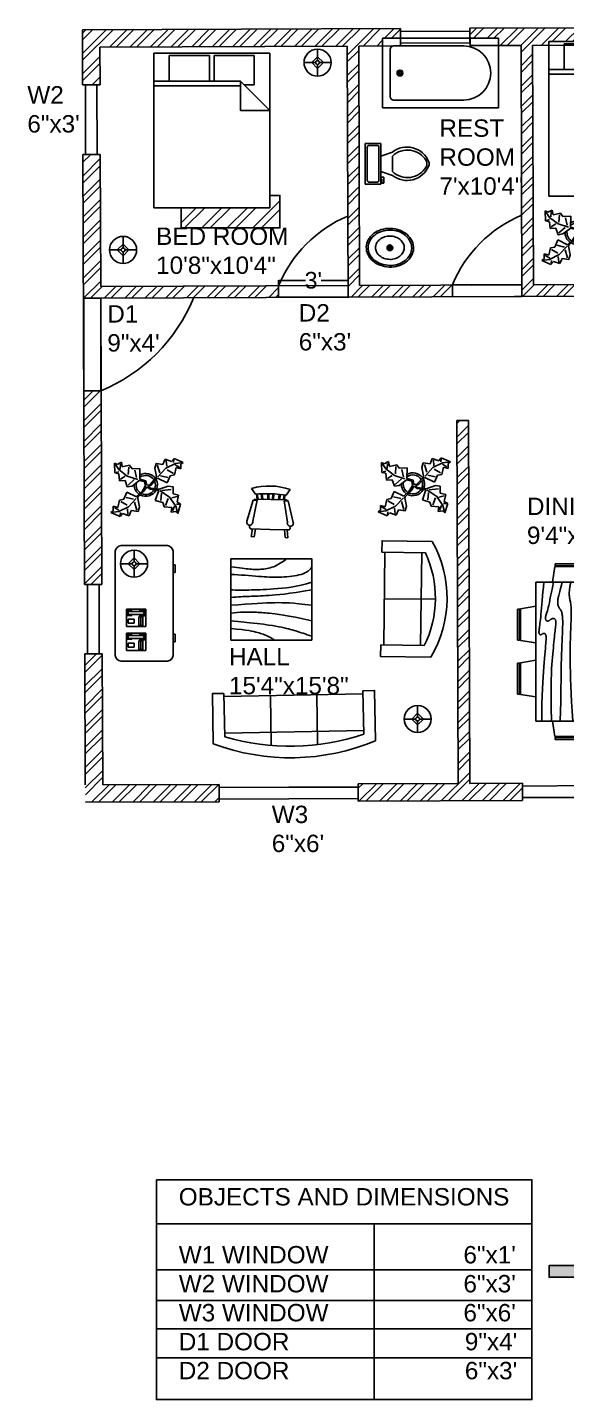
# Model space of a CAD drawing. Header units: inches. Extents: x -1353 to 3986, y -473 to 446.
# Drawn here: x 2068 to 2347, y -299 to 412 of the extents above; entities that cross this region are included whole.
import ezdxf

# ---------------------------------------------------------------- set-up
doc = ezdxf.new("R2010")
doc.units = ezdxf.units.IN
doc.header["$MEASUREMENT"] = 0
for name, color, linetype in [('Doors', 30, 'Continuous'), ('Objects', 7, 'Continuous'), ('Trails', 3, 'Continuous'), ('Wall', 1, 'Continuous'), ('Windows', 5, 'Continuous')]:
    doc.layers.add(name, color=color, linetype=linetype)
doc.styles.get("Standard").update_dxf_attribs({"font": 'arial.ttf'})
doc.dimstyles.new('MyStyle', dxfattribs={"dimscale": 0, "dimtxt": 8.625, "dimasz": 0.18, "dimexe": 0.18, "dimexo": 0.0625, "dimgap": 0.09, "dimtad": 0, "dimtih": 1, "dimtoh": 1, "dimdec": 0, "dimzin": 0, "dimdsep": 46, "dimlunit": 4, "dimtxsty": 'Standard', "dimcen": 0.09, "dimadec": 0, "dimazin": 0, "dimtfac": 8, "dimtdec": 0, "dimtofl": 0, "dimtmove": 0, "dimatfit": 3, "dimfxl": 1, "dimtolj": 1, "dimtzin": 0, "dimarcsym": 0})
pattern_1 = [(45, (1040.77, 0), (-5.3033, 5.3033), []), (45, (1044.305, 0), (-5.3033, 5.3033), [])]

# ---------------------------------------------------------------- blocks, each defined once
blk = doc.blocks.new('*D35')
at = {"layer": 'Defpoints', "color": 0, "transparency": 16777216}
for p in [(2198.39, 278.22), (2234.39, 281.06), (2234.39, 278.36)]:
    blk.add_point(p, dxfattribs=at)
at = {"layer": 'Objects', "color": 0, "lineweight": -2, "transparency": 16777216}
for p, q in [((2198.39, 278.28), (2198.39, 281.24)), ((2198.57, 281.06), (2212.34, 281.06)), ((2234.21, 281.06), (2220.45, 281.06)), ((2234.39, 278.42), (2234.39, 281.24))]:
    blk.add_line(p, q, dxfattribs=at)
at = {"layer": 'Objects', "color": 0, "transparency": 16777216}
for points in [[(2198.57, 281.09), (2198.57, 281.03), (2198.39, 281.06)], [(2234.21, 281.09), (2234.21, 281.03), (2234.39, 281.06)]]:
    blk.add_solid(points, dxfattribs=at)
at = {"layer": 'Objects', "color": 0, "transparency": 16777216, "insert": (2216.39, 281.06), "char_height": 8.625, "attachment_point": 5}
blk.add_mtext("\\A1;3'", dxfattribs=at)
blk = doc.blocks.new('Plant - Rubber or Philodendron')
at = {"linetype": 'Continuous'}
for p, q in [((-16.2005, 11.4774), (-13.9899, 8.1064)), ((-16.2005, 11.4774), (-14.8639, 10.7964)), ((-16.0159, 6.3329), (-16.2005, 11.4774)), ((-14.8639, 10.7964), (-12.6195, 11.8975)), ((-13.9899, 8.1064), (-9.5434, 4.7185)), ((-13.3174, 8.325), (-13.0735, 11.0065)), ((-12.6195, 11.8975), (-12.1909, 9.4345)), ((-12.1909, 9.4345), (-8.3829, 10.3)), ((-8.8369, 9.409), (-9.0894, 5.6095)), ((-8.3829, 10.3), (-7.0549, 8.501)), ((-7.0549, 8.501), (-3.0284, 8.6941)), ((-4.8529, 4.012), (-5.7184, 7.82)), ((-3.0284, 8.6941), (-3.0709, 3.1041)), ((4.6914, 8.8812), (5.3859, 11.2828)), ((4.6914, 8.8812), (5.5014, 4.4831)), ((5.3859, 11.2828), (8.8871, 10.7908)), ((5.9878, 10.4842), (7.1971, 6.3869)), ((10.3916, 8.7942), (6.2847, 4.4028)), ((8.8871, 10.7908), (9.9809, 13.4933)), ((9.9809, 13.4933), (13.3837, 12.301)), ((15.3859, 11.3055), (10.3916, 8.7942)), ((10.5828, 12.6946), (10.8893, 9.7953)), ((14.2977, 6.1031), (10.9934, 7.9956)), ((13.3837, 12.301), (14.68, 13.9039)), ((14.5816, 13.2037), (14.3848, 11.8033)), ((14.68, 13.9039), (19.3848, 11.8146)), ((15.7909, 9.1065), (14.8995, 5.3044)), ((15.2875, 10.6053), (17.5907, 9.2105)), ((19.3848, 11.8146), (15.3859, 11.3055)), ((18.1925, 8.4119), (15.7909, 9.1065)), ((19.3848, 11.8146), (18.1868, 10.9119)), ((18.1868, 10.9119), (18.1925, 8.4119)), ((-14.0069, 5.8704), (-16.0159, 6.3329)), ((-15.3434, 6.5514), (-13.9984, 6.9884)), ((-13.5868, 2.2894), (-14.0069, 5.8704)), ((-10.6784, 2.491), (-13.5868, 2.2894)), ((-13.1329, 3.1804), (-10.6614, 4.727)), ((-9.5858, -0.8715), (-10.6784, 2.491)), ((-9.5434, 4.7185), (-4.1917, 2.9888)), ((-9.1318, 0.0195), (-5.9793, 2.9025)), ((-7.1228, -0.443), (-3.5248, 2.2131)), ((-3.5248, 2.2131), (-3.3011, 2.4355)), ((-3.3011, 2.4355), (-0.5306, 1.7947)), ((-3.0709, 3.1041), (0.0797, 2.3163)), ((-0.5306, 1.7947), (-0.2255, -0.5527)), ((-0.5306, 1.7947), (-0.5306, 1.7947)), ((0.0797, 2.3163), (0.4866, -0.031)), ((0.4866, -0.031), (2.1141, 0.2298)), ((2.1141, 0.2298), (5.4346, 3.9146)), ((6.1032, 3.6844), (2.8262, -0.031)), ((5.4346, 3.9146), (5.5014, 4.4831)), ((11.1089, 1.1958), (6.1032, 3.6844)), ((7.7005, 4.8881), (11.5025, 3.9967)), ((12.7005, 4.8994), (11.1089, 1.1958)), ((14.8995, 5.3044), (12.7005, 4.8994)), ((-11.3237, -7.2629), (-9.7321, -3.5593)), ((-6.3237, -7.2516), (-10.1257, -6.3602)), ((-9.7321, -3.5593), (-4.7264, -6.0479)), ((-7.1228, -0.443), (-9.5858, -0.8715)), ((-9.0148, -11.1577), (-4.9047, -6.8122)), ((-2.019, -3.6148), (-4.7264, -6.0479)), ((-4.1246, -6.8466), (-4.0579, -6.2781)), ((-3.3146, -11.2447), (-4.1246, -6.8466)), ((-4.0579, -6.2781), (-0.9375, -3.1608)), ((-2.019, -3.6148), (-0.2255, -0.5527)), ((-0.9375, -3.1608), (0.5883, -0.8135)), ((0.5883, -0.8135), (2.2447, -2.0916)), ((2.8262, -0.031), (1.3003, -0.5527)), ((1.3003, -0.5527), (2.4193, -1.4655)), ((2.2447, -2.0916), (6.7108, -2.6626)), ((2.4193, -1.4655), (6.895, -2.1175)), ((4.943, -7.9659), (6.7108, -2.6626)), ((11.6605, -0.5413), (6.895, -2.1175)), ((12.3677, -6.1981), (7.219, -2.6772)), ((8.125, -4.0768), (7.7715, -7.9659)), ((8.3544, -2.7453), (13.1973, -2.1704)), ((10.2463, -10.4408), (11.6605, -6.9053)), ((11.6605, -0.5413), (14.1354, -0.8948)), ((15.5496, -10.7943), (12.3677, -6.1981)), ((16.2567, -5.8446), (13.4283, -6.5517)), ((14.1354, -0.8948), (14.1354, -4.4304)), ((14.1354, -4.4304), (16.9638, -5.1375)), ((16.9638, -5.1375), (16.2567, -8.673)), ((-18.008, -14.1781), (-16.8101, -13.2754)), ((-18.008, -14.1781), (-14.0091, -13.669)), ((-13.3032, -16.2674), (-18.008, -14.1781)), ((-16.8157, -10.7754), (-14.4141, -11.4699)), ((-16.8101, -13.2754), (-16.8157, -10.7754)), ((-13.9107, -12.9688), (-16.2139, -11.574)), ((-14.4141, -11.4699), (-13.5228, -7.6679)), ((-14.0091, -13.669), (-9.0148, -11.1577)), ((-13.5228, -7.6679), (-11.3237, -7.2629)), ((-13.2048, -15.5672), (-13.008, -14.1668)), ((-12.921, -8.4665), (-9.6166, -10.359)), ((-9.206, -15.0581), (-9.5126, -12.1588)), ((-7.5103, -13.1543), (-8.6042, -15.8568)), ((-4.0092, -13.6463), (-7.5103, -13.1543)), ((-4.611, -12.8477), (-5.8203, -8.7504)), ((-3.3146, -11.2447), (-4.0092, -13.6463)), ((8.8321, -9.0266), (4.943, -7.9659)), ((9.5392, -11.1479), (8.8321, -9.0266)), ((13.4283, -11.5015), (9.5392, -11.1479)), ((13.0748, -13.9763), (13.4283, -11.5015)), ((15.5496, -13.6228), (13.0748, -13.9763)), ((14.8425, -10.7943), (13.7819, -13.2692)), ((16.6103, -14.6834), (15.5496, -10.7943)), ((16.6103, -14.6834), (15.5496, -13.6228)), ((17.3174, -9.7337), (15.9032, -9.7337)), ((16.2567, -8.673), (18.0245, -9.7337)), ((18.0245, -9.7337), (16.6103, -14.6834)), ((-12.0069, -14.6645), (-13.3032, -16.2674)), ((-8.6042, -15.8568), (-12.0069, -14.6645))]:
    blk.add_line(p, q, dxfattribs=at)
for centre, radius, start, end in [((0.0308, 0.1664), 6, 178.6147, 235.1169), ((0.0308, 0.1664), 5, 168.1647, 238.6725), ((0, 0), 6.1275, 34.37569, 120.1028), ((-0.0601, -0.2075), 5.2461, 33.82192, 124.9414), ((-0.2664, 0.1682), 5.2775, 338.4094, 20.03007), ((-0.098, 0.1364), 6.1288, 341.2017, 26.09184), ((-0.0234, 0.3825), 6.1492, 242.5812, 331.2714), ((-0.1102, 0.4886), 5.2883, 247.3711, 327.472)]:
    blk.add_arc(centre, radius, start, end, dxfattribs=at)
blk = doc.blocks.new('Sofa - Roundback 7 ft.')
at = {"linetype": 'Continuous'}
for p, q in [((-12.00002, -32.4421), (-12.00003, -6.5971)), ((11.99997, -32.4421), (11.99998, -6.5971)), ((-36.000027, -34), (-36.000027, -11.4696)), ((-35.999844, -13.3819), (35.9998, -13.3819)), ((35.99998, -34), (35.99998, -11.4696)), ((-36.000027, -32.4421), (35.99998, -32.4421))]:
    blk.add_line(p, q, dxfattribs=at)
for points in [[(-36.000027, -34), (-42.000027, -34), (-42.000027, -8)], [(41.99998, -8), (41.99998, -34), (35.99998, -34)]]:
    blk.add_lwpolyline(points, dxfattribs=at)
for centre, radius, start, end in [((0, -114.25), 114.25, 68.43141, 111.5686), ((-0.00001, -127.1968), 121.1968, 72.72033, 107.2797)]:
    blk.add_arc(centre, radius, start, end, dxfattribs=at)
blk = doc.blocks.new('Sofa - Roundback Loveseat 5 ft.')
at = {"linetype": 'Continuous'}
for p, q in [((0, -32.44198), (0, -5.99998)), ((-24, -33.99998), (-24, -11.46958)), ((-23.9998, -13.38178), (23.99986, -13.38178)), ((24.00004, -33.99998), (24.00004, -11.46958)), ((-24, -32.44198), (24.00004, -32.44198))]:
    blk.add_line(p, q, dxfattribs=at)
for points in [[(-24, -33.99998), (-30, -33.99998), (-30, -7.99998)], [(30.00004, -7.99998), (30.00004, -33.99998), (24.00004, -33.99998)]]:
    blk.add_lwpolyline(points, dxfattribs=at)
for centre, radius, start, end in [((0, -60.24998), 60.24998, 60.13715, 119.8628), ((0, -61.38438), 55.38444, 64.32083, 115.6792)]:
    blk.add_arc(centre, radius, start, end, dxfattribs=at)
blk = doc.blocks.new('Table - Square Woodgrain 42 x 42 in.')
at = {"linetype": 'Continuous'}
blk.add_line((0, -42), (42, -42), dxfattribs=at)
for points in [[(0, -4), (1.704, -4.2172), (3.2358, -4.4188), (4.615, -4.604), (5.8615, -4.7721), (6.9951, -4.9224), (8.0357, -5.0541), (9.0031, -5.1667), (9.9171, -5.2594), (10.7951, -5.3316), (11.6445, -5.3836), (12.4702, -5.4157), (13.277, -5.4283), (14.0698, -5.4217), (14.8535, -5.3964), (15.6331, -5.3526), (16.4133, -5.2908), (17.1986, -5.2103), (17.9913, -5.1062), (18.793, -4.9727), (19.6056, -4.8038), (20.4307, -4.5937), (21.2701, -4.3365), (22.1256, -4.0262), (22.9989, -3.6571), (23.888, -3.2272), (24.7756, -2.7516), (25.6408, -2.2491), (26.4624, -1.7387), (27.2195, -1.2395), (27.891, -0.7703), (28.456, -0.3501), (28.8934, 0.002)], [(0, -42), (0, 0), (42, 0), (42, -42)], [(0, -8), (1.8203, -8.1001), (3.6741, -8.2149), (5.5411, -8.3408), (7.4011, -8.4741), (9.2339, -8.6112), (11.0193, -8.7484), (12.7371, -8.8821), (14.3671, -9.0086), (15.8954, -9.1246), (17.3337, -9.2278), (18.6997, -9.3159), (20.0116, -9.387), (21.2871, -9.4389), (22.5442, -9.4696), (23.8008, -9.477), (25.0749, -9.459), (26.3791, -9.4137), (27.7049, -9.3403), (29.0383, -9.2382), (30.3655, -9.1068), (31.6728, -8.9455), (32.9461, -8.7535), (34.1717, -8.5304), (35.3358, -8.2756), (36.4268, -7.9863), (37.443, -7.6521), (38.3849, -7.2603), (39.253, -6.7986), (40.048, -6.2542), (40.7705, -5.6147), (41.421, -4.8674), (42, -4)], [(42, -12), (39.1784, -12.8621), (36.4519, -13.5654), (33.8246, -14.1294), (31.3004, -14.5731), (28.8832, -14.9161), (26.577, -15.1775), (24.3858, -15.3768), (22.3136, -15.5332), (20.3622, -15.6632), (18.5254, -15.7718), (16.7947, -15.8612), (15.1618, -15.9338), (13.6183, -15.9916), (12.1558, -16.0369), (10.7659, -16.0718), (9.4403, -16.0987), (8.1703, -16.1191), (6.9461, -16.1325), (5.7577, -16.1377), (4.595, -16.1335), (3.4479, -16.1188), (2.3064, -16.0924), (1.1604, -16.0532), (0, -16)], [(42, -16), (37.6529, -16.7365), (33.8802, -17.329), (30.6179, -17.7961), (27.8015, -18.1561), (25.3668, -18.4275), (23.2497, -18.6288), (21.3859, -18.7785), (19.7111, -18.8949), (18.1693, -18.9939), (16.7375, -19.0795), (15.401, -19.1534), (14.1449, -19.217), (12.9544, -19.2717), (11.8148, -19.3191), (10.7113, -19.3606), (9.6291, -19.3976), (8.5534, -19.4323), (7.47, -19.4689), (6.3643, -19.5122), (5.222, -19.5672), (4.0288, -19.6386), (2.7703, -19.7313), (1.4321, -19.8501), (0, -20)], [(0, -24), (3.9243, -23.6805), (7.4766, -23.4138), (10.6891, -23.1954), (13.5943, -23.0205), (16.2247, -22.8847), (18.6125, -22.7832), (20.7903, -22.7116), (22.7903, -22.6651), (24.6563, -22.642), (26.4764, -22.6507), (28.35, -22.7024), (30.3766, -22.8084), (32.6555, -22.98), (35.2861, -23.2283), (38.3678, -23.5645), (42, -24)], [(42, -32), (37.392, -31.017), (33.4585, -30.2231), (30.1291, -29.5949), (27.3334, -29.109), (25.0009, -28.742), (23.0612, -28.4707), (21.4439, -28.2716), (20.0786, -28.1215), (18.8998, -28.0002), (17.8609, -27.9014), (16.9206, -27.8219), (16.0371, -27.7588), (15.1691, -27.709), (14.2748, -27.6693), (13.3128, -27.6368), (12.2415, -27.6083), (11.0295, -27.5824), (9.6867, -27.5643), (8.233, -27.5608), (6.6884, -27.5787), (5.0728, -27.6248), (3.4062, -27.7058), (1.7086, -27.8286), (0, -28)], [(0, -32), (5.4026, -32.5358), (9.9494, -33.019), (13.7424, -33.4553), (16.8834, -33.8505), (19.4743, -34.2106), (21.6171, -34.5413), (23.4136, -34.8486), (24.9657, -35.1382), (26.3614, -35.4156), (27.6332, -35.6841), (28.7995, -35.9467), (29.8788, -36.2064), (30.8897, -36.4661), (31.8507, -36.7288), (32.7802, -36.9973), (33.6968, -37.2747), (34.6175, -37.5635), (35.5531, -37.8651), (36.5128, -38.1805), (37.506, -38.5108), (38.5421, -38.8568), (39.6302, -39.2197), (40.7797, -39.6004), (42, -40)], [(0, -36), (3.0098, -36.2857), (5.5354, -36.5643), (7.6368, -36.8359), (9.374, -37.1009), (10.807, -37.3597), (11.9957, -37.6126), (13.0002, -37.8599), (13.8804, -38.102), (14.6874, -38.3393), (15.4365, -38.5729), (16.1338, -38.8041), (16.7858, -39.0341), (17.3987, -39.264), (17.9787, -39.4952), (18.5322, -39.7288), (19.0655, -39.9662), (19.5832, -40.2081), (20.0842, -40.4544), (20.5657, -40.7046), (21.0249, -40.9581), (21.459, -41.2144), (21.8653, -41.4731), (22.2409, -41.7335), (22.5831, -41.9951)]]:
    blk.add_lwpolyline(points, dxfattribs=at)
blk = doc.blocks.new('Lamp - Table')
at = {"linetype": 'Continuous'}
for p, q in [((-1, 0), (-7, 0)), ((0, 3), (-3, 0)), ((-3, 0), (0, -3)), ((0, 7), (0, 1)), ((3, 0), (0, 3)), ((0, -3), (3, 0)), ((1, 0), (7, 0)), ((0, -1), (0, -7))]:
    blk.add_line(p, q, dxfattribs=at)
for radius in [7, 1]:
    blk.add_circle((0, 0), radius, dxfattribs=at)
blk = doc.blocks.new('Phone - Desk')
at = {"linetype": 'Continuous'}
for p, q in [((-4.5, -5), (-4.5, 5)), ((-4.5, 5), (4.5, 5)), ((-4, 4.5), (-4, 2)), ((-4, 2), (-3.25, 2)), ((-3.75, 4.5), (-3.75, 2.25)), ((-1.25, 4.5), (-3.75, 4.5)), ((-3.75, 2.25), (-3.25, 2.25)), ((-3.25, 4), (-3.25, -4)), ((-3.25, 4), (-1.75, 4)), ((-1.75, -4), (-1.75, 4)), ((-1.75, 2.25), (-1.25, 2.25)), ((-1.75, 2), (-1, 2)), ((-1.25, 2.25), (-1.25, 4.5)), ((-1, 2), (-1, 4.5)), ((4, 3.5), (-0.5, 3.5)), ((-0.5, 3.5), (-0.5, 1.5)), ((-0.5, 2.5), (4, 2.5)), ((-0.5, 1.5), (4, 1.5)), ((4, 1.5), (4, 3.5)), ((4.5, 5), (4.5, -5)), ((4.5, -5), (-4.5, -5)), ((-3.75, -2.25), (-3.25, -2.25)), ((-3.75, -4.5), (-3.75, -2.25)), ((-1.25, -4.5), (-3.75, -4.5)), ((-3.25, -4), (-1.75, -4)), ((-1.75, -2.25), (-1.25, -2.25)), ((-1.25, -2.25), (-1.25, -4.5)), ((2.75, -1), (0.75, -1)), ((0.75, -1), (0.75, -4)), ((0.75, -4), (2.75, -4)), ((2.75, -4), (2.75, -1))]:
    blk.add_line(p, q, dxfattribs=at)
blk = doc.blocks.new('Desk - 30 x 60 in.')
at = {"linetype": 'Continuous'}
for p, q in [((-26.999995, 0), (26.999995, 0)), ((-29.999995, -27), (-29.999995, -3)), ((29.999995, -3), (29.999995, -27)), ((26.999995, -30), (-26.999995, -30)), ((-20.000005, -30), (-20.000005, -31)), ((-20.000005, -31), (-16.000005, -31)), ((-16.000005, -31), (-16.000005, -30)), ((15.999995, -31), (15.999995, -30)), ((19.999995, -31), (15.999995, -31)), ((19.999995, -30), (19.999995, -31))]:
    blk.add_line(p, q, dxfattribs=at)
for centre, start, end in [((-26.499995, -3.5), 98.1301, 171.8699), ((26.499995, -3.5), 8.130102, 81.8699), ((-26.499995, -26.5), 188.1301, 261.8699), ((26.499995, -26.5), 278.1301, 351.8699)]:
    blk.add_arc(centre, 3.535534, start, end, dxfattribs=at)
blk = doc.blocks.new('Bed - Queen')
at = {"linetype": 'Continuous'}
for p, q in [((0, -80.00003), (0, 0)), ((0, 0), (59.99999, 0)), ((59.99999, 0), (59.99999, -80.00003)), ((7.99999, -1.2), (28.79998, -1.2)), ((7.99999, -14.4), (7.99999, -1.2)), ((28.79998, -1.2), (28.79998, -14.4)), ((31.19999, -1.2), (51.99999, -1.2)), ((31.19999, -14.4), (31.19999, -1.2)), ((51.99999, -1.2), (51.99999, -16.4)), ((0, -14.4), (44.8, -14.4)), ((44.8, -16.8), (0, -16.8)), ((59.99999, -29.6), (44.8, -14.4)), ((44.8, -14.4), (44.8, -29.6)), ((51.99999, -16.4), (46.79936, -16.4)), ((44.8, -29.6), (59.99999, -29.6)), ((59.99999, -80.00003), (0, -80.00003))]:
    blk.add_line(p, q, dxfattribs=at)
blk = doc.blocks.new('Dining Set - 36 x 72 in.')
at = {"linetype": 'Continuous'}
for p, q in [((-22.2343, 26.00059), (-23.4847, 17.99762)), ((-22.2304, 26), (-5.7608, 26)), ((-22, 27.5), (-22.1562, 26.50042)), ((-5.8416, 26.5), (-22.1534, 26.5)), ((-22, 27.5), (-6, 27.5)), ((-5.8437, 26.49966), (-6, 27.5)), ((-4.5152, 17.99762), (-5.7655, 25.99926)), ((5.7657, 26.00059), (4.5153, 17.99762)), ((5.7696, 26), (22.2392, 26)), ((6, 27.5), (5.8438, 26.50042)), ((22.1584, 26.5), (5.8466, 26.5)), ((6, 27.5), (22, 27.5)), ((22.1563, 26.49966), (22, 27.5)), ((23.4848, 17.99762), (22.2345, 25.99926)), ((36, 18), (-36, 18)), ((-36, 18), (-36, -18)), ((36, -18), (36, 18)), ((-45.5, 8), (-44.5004, 8.15617)), ((-45.5, 8), (-45.5, -8)), ((-44.5, -8.15843), (-44.5, 8.15338)), ((-44.0006, 8.23428), (-35.9976, 9.48474)), ((-44, 8.23041), (-44, -8.23915)), ((44.0006, 8.23428), (35.9976, 9.48474)), ((44, 8.23041), (44, -8.23915)), ((44.5, -8.15843), (44.5, 8.15338)), ((45.5, 8), (44.5005, 8.15617)), ((45.5, 8), (45.5, -8)), ((-44.4997, -8.15631), (-45.5, -8)), ((-35.9976, -9.48476), (-43.9993, -8.2345)), ((35.9976, -9.48476), (43.9993, -8.2345)), ((44.4997, -8.15631), (45.5, -8)), ((-36, -18), (36, -18)), ((-22.2343, -26.0006), (-23.4847, -17.99762)), ((-4.5152, -17.99762), (-5.7655, -25.99928)), ((5.7657, -26.0006), (4.5153, -17.99762)), ((23.4848, -17.99762), (22.2345, -25.99928)), ((-22.2304, -26), (-5.7608, -26)), ((-22, -27.5), (-22.1562, -26.50044)), ((-5.8416, -26.5), (-22.1534, -26.5)), ((-22, -27.5), (-6, -27.5)), ((-5.8437, -26.49967), (-6, -27.5)), ((5.7696, -26), (22.2392, -26)), ((6, -27.5), (5.8438, -26.50044)), ((22.1584, -26.5), (5.8466, -26.5)), ((6, -27.5), (22, -27.5)), ((22.1563, -26.49967), (22, -27.5))]:
    blk.add_line(p, q, dxfattribs=at)
for points in [[(-36, 15), (-31.1772, 14.97754), (-26.8079, 14.91406), (-22.8538, 14.81543), (-19.276, 14.6875), (-16.0362, 14.53613), (-13.0957, 14.36718), (-10.4159, 14.18652), (-7.9583, 14), (-5.6904, 13.81315), (-3.6035, 13.63021), (-1.6954, 13.45508), (0.0365, 13.29166), (1.5945, 13.14388), (2.9811, 13.01562), (4.1988, 12.9108), (5.25, 12.83333), (6.1393, 12.78613), (6.8802, 12.76823), (7.4883, 12.77767), (7.9792, 12.8125), (8.3685, 12.87077), (8.6719, 12.95052), (8.9049, 13.0498), (9.0833, 13.16666), (9.2205, 13.29899), (9.3216, 13.44401), (9.3895, 13.59879), (9.4271, 13.76041), (9.4373, 13.92594), (9.4232, 14.09245), (9.3875, 14.257), (9.3333, 14.41666), (9.2638, 14.56917), (9.1836, 14.71484), (9.0975, 14.85465), (9.0104, 14.98958), (8.9272, 15.1206), (8.8529, 15.2487), (8.7922, 15.37483), (8.75, 15.5), (8.7305, 15.62467), (8.7344, 15.74739), (8.7617, 15.86621), (8.8125, 15.97916), (8.8867, 16.08431), (8.9844, 16.17968), (9.1055, 16.26334), (9.25, 16.33333), (9.4189, 16.38802), (9.6172, 16.42708), (9.8506, 16.45052), (10.125, 16.45833), (10.4463, 16.45052), (10.8203, 16.42708), (11.2529, 16.38802), (11.75, 16.33333), (12.3184, 16.26318), (12.9694, 16.17838), (13.7151, 16.07991), (14.5677, 15.96875), (15.5395, 15.84586), (16.6426, 15.71224), (17.8893, 15.56884), (19.2917, 15.41666), (20.859, 15.25667), (22.5879, 15.08984), (24.4721, 14.91715), (26.5052, 14.73958), (28.6809, 14.5581), (30.9929, 14.3737), (33.4347, 14.18733), (36, 14)], [(-36, 10), (-28.9766, 10.14274), (-23.1725, 10.20442), (-18.4241, 10.19775), (-14.5677, 10.13541), (-11.4399, 10.03011), (-8.877, 9.89453), (-6.7154, 9.74137), (-4.7917, 9.58333), (-2.9698, 9.43082), (-1.2246, 9.28515), (0.4415, 9.14534), (2.026, 9.01041), (3.5266, 8.87939), (4.9408, 8.7513), (6.266, 8.62516), (7.5, 8.5), (8.6411, 8.37549), (9.6914, 8.2539), (10.6538, 8.13818), (11.5312, 8.03125), (12.3267, 7.93603), (13.043, 7.85547), (13.6831, 7.79248), (14.25, 7.75), (14.7471, 7.7303), (15.1797, 7.73307), (15.5537, 7.75732), (15.875, 7.80208), (16.1494, 7.86637), (16.3828, 7.94922), (16.5811, 8.04964), (16.75, 8.16666), (16.8944, 8.29915), (17.0143, 8.44531), (17.1089, 8.60319), (17.1771, 8.77083), (17.218, 8.94629), (17.2305, 9.1276), (17.2137, 9.31282), (17.1667, 9.5), (17.0895, 9.6875), (16.987, 9.875), (16.8649, 10.0625), (16.7292, 10.25), (16.5856, 10.4375), (16.4401, 10.625), (16.2985, 10.8125), (16.1667, 11), (16.05, 11.18733), (15.9518, 11.3737), (15.8752, 11.5581), (15.8229, 11.73958), (15.798, 11.91715), (15.8034, 12.08984), (15.842, 12.25667), (15.9167, 12.41666), (16.0295, 12.56836), (16.1784, 12.70833), (16.3605, 12.83268), (16.5729, 12.9375), (16.8127, 13.01888), (17.0768, 13.07291), (17.3625, 13.0957), (17.6667, 13.08333), (17.9894, 13.03312), (18.3418, 12.94726), (18.7382, 12.82918), (19.1927, 12.68229), (19.7195, 12.51001), (20.3327, 12.31575), (21.0465, 12.10294), (21.875, 11.875), (22.8357, 11.63354), (23.959, 11.37304), (25.2786, 11.08618), (26.8282, 10.76562), (28.6414, 10.40405), (30.752, 9.99414), (33.1936, 9.52856), (36, 9)], [(-36, 5.5), (-30.7157, 5.3348), (-26.069, 5.20963), (-21.9946, 5.11767), (-18.4271, 5.05208), (-15.3009, 5.00602), (-12.5508, 4.97265), (-10.1112, 4.94515), (-7.9167, 4.91666), (-5.909, 4.88167), (-4.0586, 4.83984), (-2.3429, 4.79215), (-0.7396, 4.73958), (0.7739, 4.6831), (2.22, 4.6237), (3.6213, 4.56233), (5, 4.5), (6.373, 4.43782), (7.7344, 4.3776), (9.0723, 4.32129), (10.375, 4.27083), (11.6309, 4.22819), (12.8281, 4.19531), (13.9551, 4.17415), (15, 4.16666), (15.954, 4.17448), (16.819, 4.19791), (17.6001, 4.23698), (18.3021, 4.29166), (18.9299, 4.36198), (19.4883, 4.44791), (19.9823, 4.54948), (20.4167, 4.66666), (20.7969, 4.79899), (21.1302, 4.94401), (21.4245, 5.09879), (21.6875, 5.26041), (21.9271, 5.42594), (22.1511, 5.59245), (22.3672, 5.757), (22.5834, 5.91666), (22.8065, 6.06868), (23.0404, 6.21093), (23.2879, 6.34147), (23.5521, 6.45833), (23.8358, 6.55957), (24.142, 6.64323), (24.4735, 6.70735), (24.8334, 6.75), (25.2235, 6.76969), (25.642, 6.76692), (26.0858, 6.74267), (26.5521, 6.69791), (27.0379, 6.63362), (27.5404, 6.55078), (28.0565, 6.45036), (28.5834, 6.33333), (29.1242, 6.19987), (29.7071, 6.04687), (30.3661, 5.87044), (31.1354, 5.66666), (32.0493, 5.43164), (33.142, 5.16146), (34.4475, 4.85221), (36, 4.5)], [(-36, -1), (-30.7915, -0.6591), (-26.0195, -0.38216), (-21.6519, -0.16284), (-17.6563, 0.00521), (-14.0005, 0.12833), (-10.6523, 0.21289), (-7.5796, 0.26522), (-4.75, 0.29166), (-2.134, 0.29793), (0.2878, 0.28711), (2.5317, 0.26163), (4.6146, 0.22396), (6.5529, 0.17651), (8.3633, 0.12174), (10.0623, 0.06209), (11.6667, 0), (13.1899, -0.06201), (14.6341, -0.1211), (15.9982, -0.17432), (17.2813, -0.21875), (18.4823, -0.25147), (19.6003, -0.26953), (20.6343, -0.27002), (21.5834, -0.25), (22.4481, -0.20768), (23.2357, -0.14584), (23.9549, -0.06836), (24.6146, 0.02083), (25.2235, 0.11784), (25.7904, 0.21875), (26.3241, 0.31966), (26.8334, 0.41666), (27.3265, 0.50618), (27.8099, 0.58593), (28.2894, 0.65397), (28.7709, 0.70833), (29.2601, 0.74707), (29.763, 0.76823), (30.2855, 0.76985), (30.8334, 0.75), (31.4088, 0.70784), (31.9994, 0.64713), (32.589, 0.57275), (33.1615, 0.48958), (33.7008, 0.4025), (34.1908, 0.3164), (34.6153, 0.23616), (34.9584, 0.16666), (35.2099, 0.11165), (35.3848, 0.07031), (35.504, 0.04069), (35.5886, 0.02083), (35.6594, 0.00879), (35.7377, 0.0026), (35.8442, 0.00032), (36, 0)], [(-36, -6.5), (-27.1843, -6.31267), (-20.084, -6.1263), (-14.469, -5.9419), (-10.1094, -5.76042), (-6.7752, -5.58285), (-4.2363, -5.41016), (-2.2629, -5.24333), (-0.625, -5.08334), (0.8708, -4.93099), (2.2715, -4.78646), (3.5872, -4.64974), (4.8281, -4.52084), (6.0046, -4.39974), (7.127, -4.28646), (8.2053, -4.18099), (9.25, -4.08334), (10.2705, -3.99382), (11.2734, -3.91407), (12.2647, -3.84603), (13.25, -3.79167), (14.2354, -3.75293), (15.2266, -3.73177), (16.2295, -3.73015), (17.25, -3.75), (18.2912, -3.79248), (19.3451, -3.85547), (20.4009, -3.93604), (21.4479, -4.03125), (22.4754, -4.13819), (23.4727, -4.25391), (24.4289, -4.37549), (25.3334, -4.5), (26.1785, -4.62492), (26.9694, -4.74935), (27.7145, -4.87281), (28.4219, -4.99479), (29.1, -5.11483), (29.7572, -5.23242), (30.4016, -5.34709), (31.0417, -5.45834), (31.6837, -5.56437), (32.3262, -5.65821), (32.9658, -5.73153), (33.599, -5.77604), (34.2224, -5.78345), (34.8327, -5.74545), (35.4264, -5.65373), (36, -5.5)], [(-36, -10), (-26.4022, -9.81299), (-18.4675, -9.62891), (-11.9839, -9.45069), (-6.7396, -9.28125), (-2.5226, -9.12354), (0.8789, -8.98047), (3.6769, -8.85498), (6.0833, -8.75), (8.2767, -8.66765), (10.3021, -8.60677), (12.1712, -8.56543), (13.8958, -8.54167), (15.4876, -8.53353), (16.9583, -8.53907), (18.3197, -8.55632), (19.5834, -8.58334), (20.7616, -8.61841), (21.8685, -8.66081), (22.9188, -8.71004), (23.9271, -8.76563), (24.9081, -8.82707), (25.8763, -8.89388), (26.8465, -8.96558), (27.8334, -9.04167), (28.8474, -9.12118), (29.8828, -9.20117), (30.93, -9.27824), (31.9792, -9.34896), (33.0205, -9.40991), (34.0443, -9.45768), (35.0407, -9.48885), (36, -9.5)], [(-36, -14.5), (-30.0881, -14.33513), (-25.0332, -14.21224), (-20.7312, -14.12647), (-17.0781, -14.07292), (-13.97, -14.04671), (-11.3027, -14.04297), (-8.9724, -14.05681), (-6.875, -14.08334), (-4.9224, -14.11833), (-3.0905, -14.16016), (-1.3709, -14.20785), (0.2448, -14.26042), (1.7647, -14.3169), (3.1973, -14.3763), (4.5507, -14.43767), (5.8333, -14.5), (7.0554, -14.5621), (8.235, -14.62175), (9.3922, -14.67652), (10.5469, -14.72396), (11.7192, -14.76164), (12.929, -14.78711), (14.1965, -14.79794), (15.5417, -14.79167), (16.9933, -14.76424), (18.6152, -14.70508), (20.4804, -14.60197), (22.6615, -14.44271), (25.2312, -14.21509), (28.2624, -13.9069), (31.8277, -13.50594), (36, -13)]]:
    blk.add_lwpolyline(points, dxfattribs=at)
blk = doc.blocks.new('Chair - Rocking')
at = {"linetype": 'Continuous'}
for p, q in [((-8, -4.5), (-10, -1.5)), ((-8.23428, -6.99939), (-8.3093, -7.47958)), ((-8.23041, -7), (8.23915, -7)), ((-7.5, -4.5), (-7, -7)), ((-6.5, -7), (-7.02225, -4.43)), ((-4.5, -7), (-4.96674, -4.19951)), ((-4, -7), (-4.40532, -4.16272)), ((-1.5, -4.05012), (-1.5, -7)), ((-1, -7), (-1, -4.05012)), ((1, -7), (1, -4.04655)), ((1.5, -4.05012), (1.5, -7)), ((4, -7), (4.40187, -4.18694)), ((4.5, -7), (4.96761, -4.19437)), ((6.5, -7), (7, -4.4057)), ((7.5, -4.5), (7, -7)), ((8, -4.5), (10, -1.5)), ((8.31071, -7.48854), (8.23449, -7.00073)), ((-9, -7.5), (-12, -18.49999)), ((-7, -7.5), (-9, -7.5)), ((-9, -18.49999), (-7, -7.5)), ((7, -7.5), (9, -7.5)), ((9, -18.49999), (7, -7.5)), ((9, -7.5), (12, -18.49999)), ((-10.36644, -20.64523), (-10.5, -21.49999)), ((10.5, -21.49999), (10.3575, -20.58798)), ((-9, -22.49999), (-9.5, -26.49999)), ((0, -22.49999), (-9.5, -22.49999)), ((-9.5, -26.49999), (-8, -26.49999)), ((-8, -26.49999), (-7.5, -22.49999)), ((0, -22.49999), (9.5, -22.49999)), ((8, -26.49999), (7.5, -22.49999)), ((9.5, -26.49999), (8, -26.49999)), ((9, -22.49999), (9.5, -26.49999))]:
    blk.add_line(p, q, dxfattribs=at)
for centre, radius, start, end in [((0, -34.08333), 34.08333, 72.93847, 107.0615), ((0, -68.25004), 64.25, 93.92211, 97.15267), ((0, -68.25004), 64.25, 82.84733, 93.92211), ((-10.5, -18.99999), 1.58114, 161.5651, 18.43495), ((10.5, -18.99999), 1.58114, 161.5651, 18.43495), ((-9.5, -21.49999), 1, 180, 270), ((9.5, -21.49999), 1, 270, 0)]:
    blk.add_arc(centre, radius, start, end, dxfattribs=at)
blk = doc.blocks.new('Bath Tub - 26 x 60 in.')
for p, q in [((8, -18), (10, -18)), ((9, -17), (9, -19))]:
    blk.add_line(p, q)
blk.add_lwpolyline([(0, -36), (0, 0), (60, 0), (60, -36)], close=True)
for points in [[(4, -30), (4, -6)], [(6, -4), (42, -4)], [(42, -32), (6, -32)]]:
    blk.add_lwpolyline(points)
for radius in [1.5, 1]:
    blk.add_circle((9, -18), radius)
for centre, radius, start, end in [((5.75, -5.75), 1.77, 81.8699, 188.1301), ((42, -18), 14, 270, 90), ((5.75, -30.25), 1.77, 171.8699, 278.1301)]:
    blk.add_arc(centre, radius, start, end)
blk = doc.blocks.new('Sink - Oval top')
for p, q in [((-1, 0), (1, 0)), ((0, 1), (0, -1))]:
    blk.add_line(p, q)
at = {"linetype": 'Continuous'}
for points in [[(-12.23, 0.39, 0.117634), (-11.46, -3.36, 0.104469), (-8.88, -6.8, 0.090016), (-5.08, -9.07, 0.08192), (-0.32, -10.02, 0.08192), (4.49, -9.38, 0.090016), (8.42, -7.36, 0.104469), (11.22, -4.09, 0.117634), (12.23, -0.39, 0.117634), (11.46, 3.36, 0.104469), (8.88, 6.8, 0.090016), (5.08, 9.07, 0.08192), (0.32, 10.02, 0.08192), (-4.49, 9.38, 0.090016), (-8.42, 7.36, 0.104469), (-11.22, 4.09, 0.117634)], [(-11.29, 0.16, 0.118622), (-10.52, -3.25, 0.104678), (-8.07, -6.36, 0.089562), (-4.54, -8.37, 0.081185), (-0.13, -9.15, 0.081185), (4.3, -8.49, 0.089562), (7.89, -6.58, 0.104678), (10.42, -3.55, 0.118622), (11.29, -0.16, 0.118622), (10.52, 3.25, 0.104678), (8.07, 6.36, 0.089562), (4.54, 8.37, 0.081185), (0.13, 9.15, 0.081185), (-4.3, 8.49, 0.089562), (-7.89, 6.58, 0.104678), (-10.42, 3.55, 0.118622)], [(-7.42, 0.08, 0.118283), (-6.91, -2.17, 0.104607), (-5.29, -4.21, 0.089718), (-2.97, -5.53, 0.081436), (-0.07, -6.04, 0.081436), (2.84, -5.59, 0.089718), (5.2, -4.33, 0.104607), (6.86, -2.32, 0.118283), (7.42, -0.08, 0.118283), (6.91, 2.17, 0.104607), (5.29, 4.21, 0.089718), (2.97, 5.53, 0.081436), (0.07, 6.04, 0.081436), (-2.84, 5.59, 0.089718), (-5.2, 4.33, 0.104607), (-6.86, 2.32, 0.118283)]]:
    blk.add_lwpolyline(points, format="xyb", close=True, dxfattribs=at)
for radius in [1.5, 1]:
    blk.add_circle((0, 0), radius)
blk = doc.blocks.new('Toilet - top')
for p, q in [((9.5, -6), (9.5, -2)), ((-10, -8.5), (-8, -8.5)), ((-10, -9.5), (-10, -8.5)), ((-7, -9.5), (-10, -9.5)), ((-8, -8.5), (-8, -8)), ((-7, -8), (-7, -9.5)), ((-4, -8), (-6, -14)), ((4, -14), (-4, -14)), ((4, -8), (6, -14))]:
    blk.add_line(p, q)
blk.add_lwpolyline([(10.5, -8), (10.5, 0), (-10.5, 0), (-10.5, -8)], close=True)
for points in [[(-9.5, -2), (-9.5, -6)], [(8.5, -1), (-8.5, -1)], [(-8.5, -7), (8.5, -7)]]:
    blk.add_lwpolyline(points)
for centre, radius, start, end in [((-8.62, -1.88), 0.884, 81.8699, 188.1301), ((-8.62, -6.12), 0.884, 171.8699, 278.1301), ((8.62, -1.88), 0.884, 351.8699, 98.1301), ((8.62, -6.12), 0.884, 261.8699, 8.1301), ((3.52, -21.58), 12.17, 141.46911, 247.97143), ((4.2, -21.82), 11.33, 136.36773, 238.94682), ((-3.52, -21.58), 12.17, 292.02843, 38.53071), ((-4.2, -21.82), 11.33, 301.05301, 43.63209), ((0, -27.88), 4, 245.73182, 294.26817), ((0, -29), 4, 254.86053, 285.13947)]:
    blk.add_arc(centre, radius, start, end)

msp = doc.modelspace()

# ---------------------------------------------------------------- hatches: boundary and pattern name
at = {"layer": 'Objects', "true_color": 0x7aafdf}
h = msp.add_hatch(dxfattribs=at)
h.set_pattern_fill('ANSI32', color=143, scale=20)
h.set_pattern_definition(pattern_1)
h.paths.add_polyline_path([(2096.93, 401.8), (2097, 382.27), (2106, 382.3), (2105.93, 401.84), (2233.93, 402.37), (2234.42, 272.37), (2288.42, 272.59), (2288.39, 278.59), (2240.39, 278.39), (2239.93, 402.39), (2252.26, 402.44), (2252.26, 406.44), (2261.51, 406.44), (2261.48, 411.48), (2096.89, 410.8)])
h = msp.add_hatch(dxfattribs=at)
h.set_pattern_fill('ANSI32', color=143, scale=20)
h.set_pattern_definition(pattern_1)
h.paths.add_polyline_path([(2398.68, 412.05), (2297.48, 411.63), (2297.49, 410.17), (2297.51, 406.44), (2312.26, 406.44), (2312.26, 402.69), (2323.93, 402.74), (2324.42, 272.74), (2466.42, 273.33), (2466.39, 279.33), (2330.39, 278.76), (2329.93, 402.76), (2338.35, 402.8), (2338.35, 404.71), (2398.35, 404.71), (2398.35, 403.05), (2398.72, 403.05)])
h = msp.add_hatch(dxfattribs=at)
h.set_pattern_fill('ANSI32', color=143, scale=20)
h.set_pattern_definition(pattern_1)
h.paths.add_polyline_path([(2106.14, 346.3), (2097.14, 346.27), (2097.42, 271.81), (2106.42, 271.81), (2106.42, 271.84), (2198.42, 272.22), (2198.39, 278.22), (2106.39, 277.84)])
at = {"layer": 'Objects'}
h = msp.add_hatch(dxfattribs=at)
h.set_pattern_fill('ANSI32', color=256, scale=25)
h.set_pattern_definition([(45, (1994.122, 11.16), (-6.62913, 6.62913), []), (45, (1998.542, 11.16), (-6.62913, 6.62913), [])])
h.paths.add_polyline_path([(2199.12, 308.25), (2199.12, 325.07), (2193.87, 325.07), (2193.87, 318.66), (2147.97, 318.66), (2147.97, 308.25)])
at = {"layer": 'Objects', "true_color": 0x7aafdf}
h = msp.add_hatch(dxfattribs=at)
h.set_pattern_fill('ANSI32', color=143, scale=20)
h.set_pattern_definition(pattern_1)
h.paths.add_polyline_path([(2106.42, 271.84), (2106.42, 223.84), (2097.6, 223.81), (2097.98, 123.57), (2106.98, 123.6)])
h = msp.add_hatch(dxfattribs=at)
h.set_pattern_fill('ANSI32', color=143, scale=20)
h.set_pattern_definition(pattern_1)
h.paths.add_polyline_path([(2324.73, 19.16), (2324.72, 20.63), (2297.37, 20.52), (2296.66, 208.52), (2290.66, 208.5), (2291.37, 20.5), (2239.64, 20.31), (2239.67, 11.31), (2324.76, 11.63)])
h = msp.add_hatch(dxfattribs=at)
h.set_pattern_fill('ANSI32', color=143, scale=20)
h.set_pattern_definition(pattern_1)
h.paths.add_polyline_path([(2107.11, 87.6), (2098.11, 87.57), (2098.37, 19.77), (2098.4, 10.77), (2167.69, 11.03), (2167.65, 18.43), (2167.64, 20.03), (2107.37, 19.81)])
at = {"layer": 'Objects', "true_color": 0x139b48}
h = msp.add_hatch(color=114, dxfattribs=at)
h.dxf.hatch_style = 1
h.paths.add_polyline_path([(2356.45, -229.23), (2338.45, -229.23), (2338.45, -235.23), (2356.45, -235.23)])

# ---------------------------------------------------------------- linework, layer by layer
at = {"layer": 'Doors'}
for p, q in [((2097.6, 223.81), (2097.6, 271.81)), ((2097.6, 271.81), (2106.42, 271.81)), ((2106.42, 271.84), (2106.42, 223.84)), ((2106.42, 223.84), (2097.6, 223.81))]:
    msp.add_line(p, q, dxfattribs=at)
for points in [[(2234.39, 278.37), (2234.42, 272.37), (2198.42, 272.37), (2198.39, 278.22), (2234.39, 278.36)], [(2324.39, 278.74), (2288.39, 278.74), (2288.42, 272.59), (2324.42, 272.74), (2324.39, 278.74)]]:
    msp.add_lwpolyline(points, dxfattribs=at)
at = {"layer": 'Objects'}
for p, q in [((2135.2, -207.55), (2329.58, -207.55)), ((2247.88, -207.55), (2247.88, -298.57)), ((2135.2, -231.32), (2329.58, -231.32)), ((2338.45, -235.23), (2338.45, -229.23)), ((2338.45, -229.23), (2356.45, -229.23)), ((2135.2, -247.27), (2329.58, -247.27)), ((2135.2, -261.98), (2329.58, -261.98)), ((2135.2, -276.99), (2329.58, -276.99))]:
    msp.add_line(p, q, dxfattribs=at)
for points in [[(2147.97, 318.66), (2147.97, 308.25), (2199.12, 308.25), (2199.12, 325.07), (2193.87, 325.07)], [(2356.45, -235.23), (2338.45, -235.23), (2338.45, -229.23), (2356.45, -229.23)]]:
    msp.add_lwpolyline(points, dxfattribs=at)
msp.add_lwpolyline([(2135.2, -184.72), (2329.58, -184.72), (2329.58, -298.57), (2135.2, -298.57)], close=True, dxfattribs=at)
at = {"layer": 'Trails'}
for centre, radius, start, end in [((2260.01, 252.83), 66.65, 112.733, 157.60666), ((2349.78, 253.45), 66.39, 112.60787, 157.60787), ((2072.52, 305.77), 88.66, 292.48014, 337.48014)]:
    msp.add_arc(centre, radius, start, end, dxfattribs=at)
at = {"layer": 'Wall'}
for p, q in [((2096.89, 410.8), (2261.48, 411.48)), ((2096.93, 401.8), (2096.89, 410.8)), ((2297.48, 411.63), (2398.68, 412.05)), ((2097, 382.27), (2096.93, 401.8)), ((2105.93, 401.84), (2233.93, 402.37)), ((2106, 382.3), (2105.93, 401.84)), ((2234.42, 272.37), (2233.93, 402.37)), ((2239.93, 402.39), (2261.53, 402.48)), ((2240.39, 278.39), (2239.93, 402.39)), ((2297.53, 404.04), (2297.53, 402.63)), ((2297.53, 402.63), (2323.93, 402.74)), ((2324.42, 272.71), (2323.93, 402.74)), ((2329.93, 402.76), (2398.72, 403.05)), ((2330.39, 278.76), (2329.93, 402.76)), ((2106, 382.3), (2097, 382.27)), ((2106.14, 346.3), (2097.14, 346.27)), ((2097.98, 123.57), (2097.14, 346.27)), ((2106.39, 277.84), (2106.14, 346.3)), ((2106.39, 277.84), (2234.39, 278.37)), ((2240.39, 278.39), (2324.39, 278.74)), ((2298.04, 278.63), (2324.39, 278.74)), ((2330.39, 278.76), (2502.39, 279.47)), ((2106.42, 271.84), (2580.41, 273.79)), ((2106.98, 123.6), (2106.42, 271.84)), ((2296.66, 208.52), (2290.66, 208.5)), ((2290.66, 208.5), (2291.37, 20.5)), ((2297.37, 20.52), (2296.66, 208.52)), ((2106.98, 123.6), (2097.98, 123.57)), ((2107.11, 87.6), (2098.11, 87.57)), ((2098.37, 19.77), (2098.11, 87.57)), ((2107.37, 19.81), (2107.11, 87.6)), ((2107.37, 19.81), (2167.64, 20.03)), ((2239.64, 20.31), (2291.37, 20.5)), ((2239.67, 11.31), (2239.64, 20.31)), ((2324.72, 20.63), (2297.37, 20.52)), ((2324.73, 19.16), (2324.72, 20.63)), ((2324.73, 19.16), (2324.76, 11.63)), ((2098.4, 10.77), (2167.69, 11.03)), ((2239.67, 11.31), (2324.76, 11.63))]:
    msp.add_line(p, q, dxfattribs=at)
for points in [[(2261.48, 411.48), (2261.49, 409.97), (2261.53, 403.97), (2261.53, 402.48)], [(2297.5, 404.04), (2297.49, 410.17), (2297.48, 411.63)], [(2167.69, 11.03), (2167.65, 18.43), (2167.64, 20.03)]]:
    msp.add_lwpolyline(points, dxfattribs=at)
at = {"layer": 'Windows'}
for points in [[(2297.49, 410.17), (2261.49, 409.97), (2261.53, 403.97), (2297.53, 404.04)], [(2104.56, 346.29), (2104.42, 382.29), (2098.42, 382.27), (2098.42, 346.27)], [(2099.5, 123.57), (2099.5, 87.57), (2105.63, 87.59), (2105.5, 123.59)], [(2203.65, 18.63), (2239.65, 18.63), (2239.65, 12.63), (2203.68, 12.5), (2167.68, 12.43), (2167.65, 18.43)], [(2324.77, 13.16), (2360.77, 13.3), (2360.73, 19.43), (2324.73, 19.16)]]:
    msp.add_lwpolyline(points, close=True, dxfattribs=at)

# ---------------------------------------------------------------- block references
at = {"layer": 'Objects'}
for name, p in [('Bath Tub - 26 x 60 in.', (2252.26, 406.44)), ('Bed - Queen', (2133.87, 398.66)), ('Lamp - Table', (2218.6, 393.85)), ('Bed - Queen', (2338.35, 404.71)), ('Plant - Rubber or Philodendron', (2352.68, 305.57)), ('Sink - Oval top', (2256.06, 297.96)), ('Lamp - Table', (2117.94, 296.84)), ('Plant - Rubber or Philodendron', (2129.67, 174.97)), ('Plant - Rubber or Philodendron', (2267.96, 175.29)), ('Lamp - Table', (2123.63, 134.3)), ('Table - Square Woodgrain 42 x 42 in.', (2173.66, 136.78)), ('Lamp - Table', (2270.41, 53.86))]:
    msp.add_blockref(name, p, dxfattribs=at)
for name, p, rotation in [('Toilet - top', (2243.33, 341.44), 90), ('Chair - Rocking', (2194.53, 174.55), 358.4250727917937), ('Desk - 30 x 60 in.', (2113.87, 113.77), 90.00000024923857), ('Sofa - Roundback Loveseat 5 ft.', (2285.62, 115.8), 269.2989404658894), ('Dining Set - 36 x 72 in.', (2349.68, 88.79), 90), ('Phone - Desk', (2124.63, 106.3), 270.0000002492386), ('Phone - Desk', (2124.64, 93.9), 270.0000002492386), ('Sofa - Roundback 7 ft.', (2206.79, 33.84), 181.1218750798556)]:
    msp.add_blockref(name, p, dxfattribs=dict(at, rotation=rotation))

# ---------------------------------------------------------------- texts
at = {"layer": 'Objects', "char_height": 9, "attachment_point": 1}
for s, insert in [('W2\\P6"x3\'', (2068.37, 381.64)), ('REST\\PROOM\\P7\'x10\'4"', (2281.69, 364.42)), ('BED ROOM\\P10\'8"x10\'4"', (2135.04, 308.42)), ('D1\\P9"x4\'', (2109.76, 268.21)), ('D2\\P6"x3\'', (2208.88, 268.75)), ('DINING\\P9\'4"x15\'8"', (2327, 168.53)), ('HALL\\P15\'4"x15\'8"', (2172.75, 90.69)), ('W3\\P6"x6\'', (2194.9, 8.98))]:
    msp.add_mtext(s, dxfattribs=dict(at, insert=insert))
at = {"layer": 'Objects', "insert": (2146.76, -189.05), "char_height": 9, "attachment_point": 1}
msp.add_mtext_dynamic_manual_height_columns('OBJECTS AND DIMENSIONS\\P\\PW1 WINDOW                    6"x1\'\\PW2 WINDOW                    6"x3\'\\PW3 WINDOW                    6"x6\'\\PD1 DOOR                          9"x4\'\\PD2 DOOR                          6"x3\'', width=634.6169, gutter_width=45, heights=[0], dxfattribs=at)

# ---------------------------------------------------------------- dimensions: what is measured, and where the dimension line sits
at = {"layer": 'Objects'}
dim = msp.add_linear_dim(base=(2234.39, 281.06), p1=(2198.39, 278.22), p2=(2234.39, 278.36), dimstyle='MyStyle', dxfattribs=at)
dim.commit()
dim.dimension.update_dxf_attribs({"geometry": '*D35', "text_midpoint": (2216.39, 281.06)})

doc.saveas('drawing.dxf')
